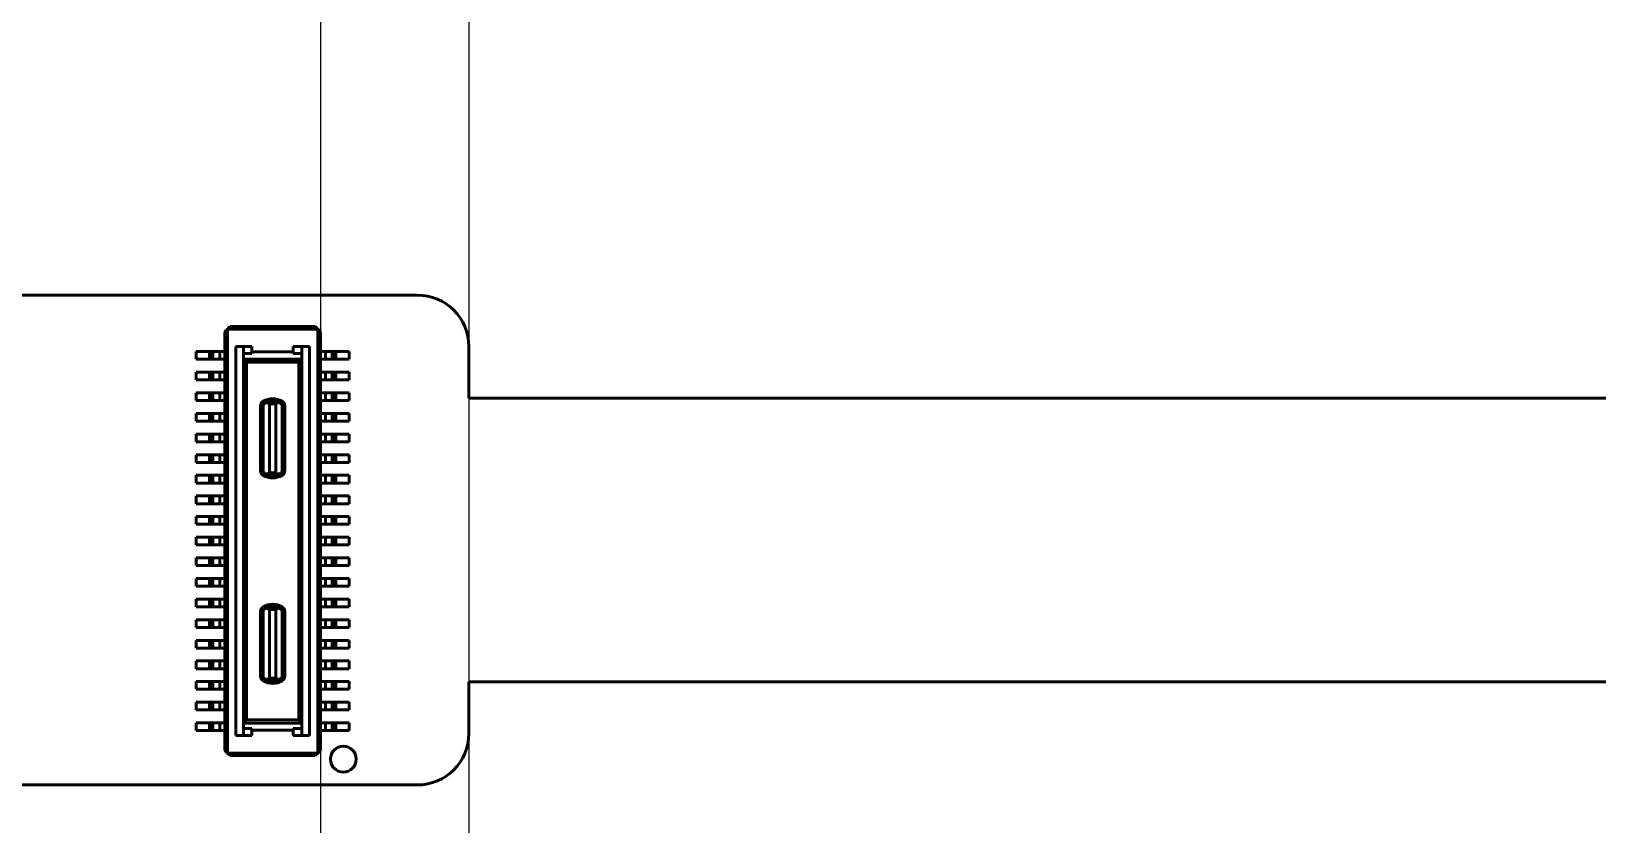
# Model space of a CAD drawing. Header units: millimetres. Extents: x 15 to 205, y 5 to 292.
# Drawn here: x 72.6 to 102.94, y 128.29 to 143.66 of the extents above; entities that cross this region are included whole.
import ezdxf

# ---------------------------------------------------------------- set-up
doc = ezdxf.new("R2010")
doc.units = ezdxf.units.MM
doc.layers.add('Annotations', color=7, linetype='Continuous')
doc.layers.add('Geometries', color=7, linetype='Continuous')
doc.styles.add('Shapr2', font='txt', dxfattribs={"height": 2.3925})
doc.dimstyles.new('ISO-25', dxfattribs={"dimtxt": 2.5, "dimasz": 2.5, "dimexe": 1.25, "dimexo": 0.625, "dimtad": 1, "dimtxsty": 'Standard', "dimcen": 2.5, "dimadec": 0, "dimazin": 0, "dimtfac": 1, "dimtmove": 0, "dimatfit": 3, "dimfxl": 1, "dimarcsym": 0})

# ---------------------------------------------------------------- blocks, each defined once
blk = doc.blocks.new('*D10')
at = {"layer": 'Annotations', "color": 0, "linetype": 'Continuous', "lineweight": 15}
for p, q in [((78.2, 156.026), (78.2, 116.949)), ((81.079, 155.921), (81.079, 116.949)), ((75.7, 118.199), (73.2, 118.199)), ((78.2, 118.199), (81.079, 118.199)), ((83.579, 118.199), (86.079, 118.199))]:
    blk.add_line(p, q, dxfattribs=at)
at = {"layer": 'Annotations', "color": 0}
for points in [[(75.7, 117.782), (75.7, 118.615), (78.2, 118.199)], [(83.579, 118.615), (83.579, 117.782), (81.079, 118.199)]]:
    blk.add_solid(points, dxfattribs=at)
at = {"layer": 'Defpoints', "color": 0}
for p in [(78.2, 156.651), (81.079, 156.546), (81.079, 118.199)]:
    blk.add_point(p, dxfattribs=at)
at = {"layer": 'Annotations', "color": 0, "lineweight": 15, "insert": (78.833, 120.323), "char_height": 2.3925, "attachment_point": 5, "style": 'Shapr2'}
blk.add_mtext('2,88', dxfattribs=at)

msp = doc.modelspace()

# ---------------------------------------------------------------- linework, layer by layer
at = {"layer": 'Geometries', "linetype": 'Continuous', "lineweight": 40}
for p, q in [((63.079, 138.546), (80.079, 138.546)), ((76.35, 137.836), (76.4, 137.886)), ((76.35, 137.451), (76.35, 137.836)), ((76.45, 137.936), (76.4, 137.886)), ((76.4, 137.886), (76.4, 129.666)), ((76.4, 137.886), (78.15, 137.886)), ((78.1, 137.936), (76.45, 137.936)), ((78.1, 137.936), (78.15, 137.886)), ((78.15, 137.886), (78.15, 129.666)), ((78.15, 137.886), (78.2, 137.836)), ((78.2, 137.451), (78.2, 137.836)), ((75.79, 137.301), (75.79, 137.451)), ((75.79, 137.451), (76.05, 137.451)), ((76.05, 137.451), (76.05, 137.301)), ((76.05, 137.451), (76.094, 137.451)), ((76.094, 137.451), (76.117, 137.451)), ((76.094, 137.451), (76.094, 137.301)), ((76.25, 137.451), (76.117, 137.451)), ((76.117, 137.451), (76.117, 137.301)), ((76.25, 137.451), (76.35, 137.451)), ((76.25, 137.451), (76.25, 137.301)), ((76.35, 137.301), (76.35, 137.451)), ((76.56, 137.546), (76.71, 137.546)), ((76.56, 137.546), (76.56, 130.006)), ((76.71, 137.546), (76.71, 137.411)), ((76.71, 137.546), (76.875, 137.546)), ((76.875, 137.446), (76.875, 137.546)), ((76.875, 137.446), (76.875, 137.411)), ((76.875, 137.446), (77.675, 137.446)), ((77.675, 137.546), (77.675, 137.446)), ((77.675, 137.546), (77.84, 137.546)), ((77.675, 137.411), (77.675, 137.446)), ((77.84, 137.546), (77.84, 137.411)), ((77.84, 137.546), (77.99, 137.546)), ((77.99, 130.006), (77.99, 137.546)), ((78.3, 137.451), (78.2, 137.451)), ((78.2, 137.301), (78.2, 137.451)), ((78.3, 137.451), (78.3, 137.301)), ((78.3, 137.451), (78.432, 137.451)), ((78.432, 137.451), (78.432, 137.301)), ((78.456, 137.451), (78.432, 137.451)), ((78.5, 137.451), (78.456, 137.451)), ((78.456, 137.451), (78.456, 137.301)), ((78.76, 137.451), (78.5, 137.451)), ((78.5, 137.451), (78.5, 137.301)), ((78.76, 137.301), (78.76, 137.451)), ((81.079, 136.546), (81.079, 137.546)), ((76.05, 137.301), (75.79, 137.301)), ((76.05, 137.301), (76.094, 137.301)), ((76.117, 137.301), (76.094, 137.301)), ((76.25, 137.301), (76.117, 137.301)), ((76.35, 137.301), (76.25, 137.301)), ((76.35, 137.051), (76.35, 137.301)), ((76.875, 137.411), (76.71, 137.411)), ((76.71, 137.411), (76.71, 137.307)), ((76.71, 137.307), (76.71, 130.246)), ((76.77, 137.246), (76.711, 137.305)), ((76.711, 137.305), (77.839, 137.305)), ((76.77, 137.246), (76.77, 130.307)), ((76.77, 137.246), (77.78, 137.246)), ((77.84, 137.411), (77.675, 137.411)), ((77.78, 137.246), (77.839, 137.305)), ((77.78, 137.246), (77.78, 130.307)), ((77.84, 137.411), (77.84, 137.307)), ((77.84, 137.307), (77.84, 130.246)), ((78.2, 137.301), (78.3, 137.301)), ((78.2, 137.051), (78.2, 137.301)), ((78.3, 137.301), (78.432, 137.301)), ((78.432, 137.301), (78.456, 137.301)), ((78.5, 137.301), (78.456, 137.301)), ((78.5, 137.301), (78.76, 137.301)), ((75.79, 137.051), (76.05, 137.051)), ((75.79, 136.901), (75.79, 137.051)), ((76.05, 136.901), (75.79, 136.901)), ((76.05, 137.051), (76.05, 136.901)), ((76.05, 137.051), (76.094, 137.051)), ((76.05, 136.901), (76.094, 136.901)), ((76.094, 137.051), (76.094, 136.901)), ((76.094, 137.051), (76.117, 137.051)), ((76.117, 136.901), (76.094, 136.901)), ((76.117, 137.051), (76.117, 136.901)), ((76.25, 137.051), (76.117, 137.051)), ((76.25, 136.901), (76.117, 136.901)), ((76.25, 137.051), (76.35, 137.051)), ((76.25, 137.051), (76.25, 136.901)), ((76.35, 136.901), (76.25, 136.901)), ((76.35, 136.901), (76.35, 137.051)), ((76.35, 136.651), (76.35, 136.901)), ((78.2, 136.901), (78.2, 137.051)), ((78.3, 137.051), (78.2, 137.051)), ((78.2, 136.901), (78.3, 136.901)), ((78.2, 136.651), (78.2, 136.901)), ((78.3, 137.051), (78.432, 137.051)), ((78.3, 137.051), (78.3, 136.901)), ((78.3, 136.901), (78.432, 136.901)), ((78.456, 137.051), (78.432, 137.051)), ((78.432, 137.051), (78.432, 136.901)), ((78.432, 136.901), (78.456, 136.901)), ((78.5, 137.051), (78.456, 137.051)), ((78.456, 137.051), (78.456, 136.901)), ((78.5, 136.901), (78.456, 136.901)), ((78.76, 137.051), (78.5, 137.051)), ((78.5, 137.051), (78.5, 136.901)), ((78.5, 136.901), (78.76, 136.901)), ((78.76, 136.901), (78.76, 137.051)), ((75.79, 136.501), (75.79, 136.651)), ((75.79, 136.651), (76.05, 136.651)), ((76.05, 136.651), (76.094, 136.651)), ((76.05, 136.651), (76.05, 136.501)), ((76.094, 136.651), (76.117, 136.651)), ((76.094, 136.651), (76.094, 136.501)), ((76.25, 136.651), (76.117, 136.651)), ((76.117, 136.651), (76.117, 136.501)), ((76.25, 136.651), (76.25, 136.501)), ((76.25, 136.651), (76.35, 136.651)), ((76.35, 136.501), (76.35, 136.651)), ((78.3, 136.651), (78.2, 136.651)), ((78.2, 136.501), (78.2, 136.651)), ((78.3, 136.651), (78.3, 136.501)), ((78.3, 136.651), (78.432, 136.651)), ((78.456, 136.651), (78.432, 136.651)), ((78.432, 136.651), (78.432, 136.501)), ((78.5, 136.651), (78.456, 136.651)), ((78.456, 136.651), (78.456, 136.501)), ((78.76, 136.651), (78.5, 136.651)), ((78.5, 136.651), (78.5, 136.501)), ((78.76, 136.501), (78.76, 136.651)), ((121.579, 136.546), (81.079, 136.546)), ((76.05, 136.501), (75.79, 136.501)), ((75.79, 136.251), (76.05, 136.251)), ((75.79, 136.101), (75.79, 136.251)), ((76.05, 136.501), (76.094, 136.501)), ((76.05, 136.251), (76.05, 136.101)), ((76.05, 136.251), (76.094, 136.251)), ((76.117, 136.501), (76.094, 136.501)), ((76.094, 136.251), (76.117, 136.251)), ((76.094, 136.251), (76.094, 136.101)), ((76.25, 136.501), (76.117, 136.501)), ((76.25, 136.251), (76.117, 136.251)), ((76.117, 136.251), (76.117, 136.101)), ((76.35, 136.501), (76.25, 136.501)), ((76.25, 136.251), (76.25, 136.101)), ((76.25, 136.251), (76.35, 136.251)), ((76.35, 136.251), (76.35, 136.501)), ((76.35, 136.101), (76.35, 136.251)), ((77.09, 136.4), (77.04, 136.4)), ((77.04, 135.137), (77.04, 136.4)), ((77.115, 136.443), (77.09, 136.487)), ((77.09, 135.137), (77.09, 136.4)), ((77.215, 136.429), (77.215, 135.108)), ((77.335, 136.429), (77.335, 135.108)), ((77.435, 136.443), (77.46, 136.487)), ((77.51, 136.4), (77.46, 136.4)), ((77.46, 135.137), (77.46, 136.4)), ((77.51, 136.4), (77.51, 135.137)), ((78.2, 136.501), (78.3, 136.501)), ((78.2, 136.251), (78.2, 136.501)), ((78.3, 136.251), (78.2, 136.251)), ((78.2, 136.101), (78.2, 136.251)), ((78.3, 136.501), (78.432, 136.501)), ((78.3, 136.251), (78.3, 136.101)), ((78.3, 136.251), (78.432, 136.251)), ((78.432, 136.501), (78.456, 136.501)), ((78.432, 136.251), (78.432, 136.101)), ((78.456, 136.251), (78.432, 136.251)), ((78.5, 136.501), (78.456, 136.501)), ((78.5, 136.251), (78.456, 136.251)), ((78.456, 136.251), (78.456, 136.101)), ((78.5, 136.501), (78.76, 136.501)), ((78.76, 136.251), (78.5, 136.251)), ((78.5, 136.251), (78.5, 136.101)), ((78.76, 136.101), (78.76, 136.251)), ((76.05, 136.101), (75.79, 136.101)), ((76.05, 136.101), (76.094, 136.101)), ((76.117, 136.101), (76.094, 136.101)), ((76.25, 136.101), (76.117, 136.101)), ((76.35, 136.101), (76.25, 136.101)), ((76.35, 135.851), (76.35, 136.101)), ((78.2, 135.851), (78.2, 136.101)), ((78.2, 136.101), (78.3, 136.101)), ((78.3, 136.101), (78.432, 136.101)), ((78.432, 136.101), (78.456, 136.101)), ((78.5, 136.101), (78.456, 136.101)), ((78.5, 136.101), (78.76, 136.101)), ((75.79, 135.851), (76.05, 135.851)), ((75.79, 135.701), (75.79, 135.851)), ((76.05, 135.701), (75.79, 135.701)), ((76.05, 135.851), (76.094, 135.851)), ((76.05, 135.851), (76.05, 135.701)), ((76.05, 135.701), (76.094, 135.701)), ((76.094, 135.851), (76.117, 135.851)), ((76.094, 135.851), (76.094, 135.701)), ((76.117, 135.701), (76.094, 135.701)), ((76.25, 135.851), (76.117, 135.851)), ((76.117, 135.851), (76.117, 135.701)), ((76.25, 135.701), (76.117, 135.701)), ((76.25, 135.851), (76.35, 135.851)), ((76.25, 135.851), (76.25, 135.701)), ((76.35, 135.701), (76.25, 135.701)), ((76.35, 135.701), (76.35, 135.851)), ((76.35, 135.451), (76.35, 135.701)), ((78.3, 135.851), (78.2, 135.851)), ((78.2, 135.701), (78.2, 135.851)), ((78.2, 135.701), (78.3, 135.701)), ((78.2, 135.451), (78.2, 135.701)), ((78.3, 135.851), (78.3, 135.701)), ((78.3, 135.851), (78.432, 135.851)), ((78.3, 135.701), (78.432, 135.701)), ((78.456, 135.851), (78.432, 135.851)), ((78.432, 135.851), (78.432, 135.701)), ((78.432, 135.701), (78.456, 135.701)), ((78.456, 135.851), (78.456, 135.701)), ((78.5, 135.851), (78.456, 135.851)), ((78.5, 135.701), (78.456, 135.701)), ((78.5, 135.851), (78.5, 135.701)), ((78.76, 135.851), (78.5, 135.851)), ((78.5, 135.701), (78.76, 135.701)), ((78.76, 135.701), (78.76, 135.851)), ((75.79, 135.451), (76.05, 135.451)), ((75.79, 135.301), (75.79, 135.451)), ((76.05, 135.451), (76.094, 135.451)), ((76.05, 135.451), (76.05, 135.301)), ((76.094, 135.451), (76.094, 135.301)), ((76.094, 135.451), (76.117, 135.451)), ((76.25, 135.451), (76.117, 135.451)), ((76.117, 135.451), (76.117, 135.301)), ((76.25, 135.451), (76.25, 135.301)), ((76.25, 135.451), (76.35, 135.451)), ((76.35, 135.301), (76.35, 135.451)), ((78.3, 135.451), (78.2, 135.451)), ((78.2, 135.301), (78.2, 135.451)), ((78.3, 135.451), (78.3, 135.301)), ((78.3, 135.451), (78.432, 135.451)), ((78.456, 135.451), (78.432, 135.451)), ((78.432, 135.451), (78.432, 135.301)), ((78.456, 135.451), (78.456, 135.301)), ((78.5, 135.451), (78.456, 135.451)), ((78.76, 135.451), (78.5, 135.451)), ((78.5, 135.451), (78.5, 135.301)), ((78.76, 135.301), (78.76, 135.451)), ((76.05, 135.301), (75.79, 135.301)), ((75.79, 134.901), (75.79, 135.051)), ((75.79, 135.051), (76.05, 135.051)), ((76.05, 135.301), (76.094, 135.301)), ((76.05, 135.051), (76.094, 135.051)), ((76.05, 135.051), (76.05, 134.901)), ((76.117, 135.301), (76.094, 135.301)), ((76.094, 135.051), (76.117, 135.051)), ((76.094, 135.051), (76.094, 134.901)), ((76.25, 135.301), (76.117, 135.301)), ((76.25, 135.051), (76.117, 135.051)), ((76.117, 135.051), (76.117, 134.901)), ((76.35, 135.301), (76.25, 135.301)), ((76.25, 135.051), (76.35, 135.051)), ((76.25, 135.051), (76.25, 134.901)), ((76.35, 135.051), (76.35, 135.301)), ((76.35, 134.901), (76.35, 135.051)), ((77.04, 135.137), (77.09, 135.137)), ((77.09, 135.051), (77.115, 135.094)), ((77.435, 135.094), (77.46, 135.051)), ((77.46, 135.137), (77.51, 135.137)), ((78.2, 135.051), (78.2, 135.301)), ((78.2, 135.301), (78.3, 135.301)), ((78.3, 135.051), (78.2, 135.051)), ((78.2, 134.901), (78.2, 135.051)), ((78.3, 135.301), (78.432, 135.301)), ((78.3, 135.051), (78.432, 135.051)), ((78.3, 135.051), (78.3, 134.901)), ((78.432, 135.301), (78.456, 135.301)), ((78.456, 135.051), (78.432, 135.051)), ((78.432, 135.051), (78.432, 134.901)), ((78.5, 135.301), (78.456, 135.301)), ((78.5, 135.051), (78.456, 135.051)), ((78.456, 135.051), (78.456, 134.901)), ((78.5, 135.301), (78.76, 135.301)), ((78.76, 135.051), (78.5, 135.051)), ((78.5, 135.051), (78.5, 134.901)), ((78.76, 134.901), (78.76, 135.051)), ((76.05, 134.901), (75.79, 134.901)), ((76.05, 134.901), (76.094, 134.901)), ((76.117, 134.901), (76.094, 134.901)), ((76.25, 134.901), (76.117, 134.901)), ((76.35, 134.901), (76.25, 134.901)), ((76.35, 134.651), (76.35, 134.901)), ((78.2, 134.651), (78.2, 134.901)), ((78.2, 134.901), (78.3, 134.901)), ((78.3, 134.901), (78.432, 134.901)), ((78.432, 134.901), (78.456, 134.901)), ((78.5, 134.901), (78.456, 134.901)), ((78.5, 134.901), (78.76, 134.901)), ((75.79, 134.651), (76.05, 134.651)), ((75.79, 134.501), (75.79, 134.651)), ((76.05, 134.501), (75.79, 134.501)), ((76.05, 134.651), (76.094, 134.651)), ((76.05, 134.651), (76.05, 134.501)), ((76.05, 134.501), (76.094, 134.501)), ((76.094, 134.651), (76.117, 134.651)), ((76.094, 134.651), (76.094, 134.501)), ((76.117, 134.501), (76.094, 134.501)), ((76.25, 134.651), (76.117, 134.651)), ((76.117, 134.651), (76.117, 134.501)), ((76.25, 134.501), (76.117, 134.501)), ((76.25, 134.651), (76.25, 134.501)), ((76.25, 134.651), (76.35, 134.651)), ((76.35, 134.501), (76.25, 134.501)), ((76.35, 134.501), (76.35, 134.651)), ((76.35, 134.251), (76.35, 134.501)), ((78.3, 134.651), (78.2, 134.651)), ((78.2, 134.501), (78.2, 134.651)), ((78.2, 134.501), (78.3, 134.501)), ((78.2, 134.251), (78.2, 134.501)), ((78.3, 134.651), (78.432, 134.651)), ((78.3, 134.651), (78.3, 134.501)), ((78.3, 134.501), (78.432, 134.501)), ((78.456, 134.651), (78.432, 134.651)), ((78.432, 134.651), (78.432, 134.501)), ((78.432, 134.501), (78.456, 134.501)), ((78.5, 134.651), (78.456, 134.651)), ((78.456, 134.651), (78.456, 134.501)), ((78.5, 134.501), (78.456, 134.501)), ((78.76, 134.651), (78.5, 134.651)), ((78.5, 134.651), (78.5, 134.501)), ((78.5, 134.501), (78.76, 134.501)), ((78.76, 134.501), (78.76, 134.651)), ((75.79, 134.251), (76.05, 134.251)), ((75.79, 134.101), (75.79, 134.251)), ((76.05, 134.251), (76.094, 134.251)), ((76.05, 134.251), (76.05, 134.101)), ((76.094, 134.251), (76.117, 134.251)), ((76.094, 134.251), (76.094, 134.101)), ((76.25, 134.251), (76.117, 134.251)), ((76.117, 134.251), (76.117, 134.101)), ((76.25, 134.251), (76.25, 134.101)), ((76.25, 134.251), (76.35, 134.251)), ((76.35, 134.101), (76.35, 134.251)), ((78.3, 134.251), (78.2, 134.251)), ((78.2, 134.101), (78.2, 134.251)), ((78.3, 134.251), (78.432, 134.251)), ((78.3, 134.251), (78.3, 134.101)), ((78.456, 134.251), (78.432, 134.251)), ((78.432, 134.251), (78.432, 134.101)), ((78.5, 134.251), (78.456, 134.251)), ((78.456, 134.251), (78.456, 134.101)), ((78.76, 134.251), (78.5, 134.251)), ((78.5, 134.251), (78.5, 134.101)), ((78.76, 134.101), (78.76, 134.251)), ((76.05, 134.101), (75.79, 134.101)), ((75.79, 133.851), (76.05, 133.851)), ((75.79, 133.701), (75.79, 133.851)), ((76.05, 134.101), (76.094, 134.101)), ((76.05, 133.851), (76.094, 133.851)), ((76.05, 133.851), (76.05, 133.701)), ((76.117, 134.101), (76.094, 134.101)), ((76.094, 133.851), (76.117, 133.851)), ((76.094, 133.851), (76.094, 133.701)), ((76.25, 134.101), (76.117, 134.101)), ((76.25, 133.851), (76.117, 133.851)), ((76.117, 133.851), (76.117, 133.701)), ((76.35, 134.101), (76.25, 134.101)), ((76.25, 133.851), (76.25, 133.701)), ((76.25, 133.851), (76.35, 133.851)), ((76.35, 133.851), (76.35, 134.101)), ((76.35, 133.701), (76.35, 133.851)), ((78.2, 134.101), (78.3, 134.101)), ((78.2, 133.851), (78.2, 134.101)), ((78.3, 133.851), (78.2, 133.851)), ((78.2, 133.701), (78.2, 133.851)), ((78.3, 134.101), (78.432, 134.101)), ((78.3, 133.851), (78.3, 133.701)), ((78.3, 133.851), (78.432, 133.851)), ((78.432, 134.101), (78.456, 134.101)), ((78.432, 133.851), (78.432, 133.701)), ((78.456, 133.851), (78.432, 133.851)), ((78.5, 134.101), (78.456, 134.101)), ((78.456, 133.851), (78.456, 133.701)), ((78.5, 133.851), (78.456, 133.851)), ((78.5, 134.101), (78.76, 134.101)), ((78.76, 133.851), (78.5, 133.851)), ((78.5, 133.851), (78.5, 133.701)), ((78.76, 133.701), (78.76, 133.851)), ((76.05, 133.701), (75.79, 133.701)), ((76.05, 133.701), (76.094, 133.701)), ((76.117, 133.701), (76.094, 133.701)), ((76.25, 133.701), (76.117, 133.701)), ((76.35, 133.701), (76.25, 133.701)), ((76.35, 133.451), (76.35, 133.701)), ((78.2, 133.701), (78.3, 133.701)), ((78.2, 133.451), (78.2, 133.701)), ((78.3, 133.701), (78.432, 133.701)), ((78.432, 133.701), (78.456, 133.701)), ((78.5, 133.701), (78.456, 133.701)), ((78.5, 133.701), (78.76, 133.701)), ((75.79, 133.451), (76.05, 133.451)), ((75.79, 133.301), (75.79, 133.451)), ((76.05, 133.301), (75.79, 133.301)), ((76.05, 133.451), (76.094, 133.451)), ((76.05, 133.451), (76.05, 133.301)), ((76.05, 133.301), (76.094, 133.301)), ((76.094, 133.451), (76.117, 133.451)), ((76.094, 133.451), (76.094, 133.301)), ((76.117, 133.301), (76.094, 133.301)), ((76.25, 133.451), (76.117, 133.451)), ((76.117, 133.451), (76.117, 133.301)), ((76.25, 133.301), (76.117, 133.301)), ((76.25, 133.451), (76.35, 133.451)), ((76.25, 133.451), (76.25, 133.301)), ((76.35, 133.301), (76.25, 133.301)), ((76.35, 133.301), (76.35, 133.451)), ((76.35, 133.051), (76.35, 133.301)), ((78.3, 133.451), (78.2, 133.451)), ((78.2, 133.301), (78.2, 133.451)), ((78.2, 133.051), (78.2, 133.301)), ((78.2, 133.301), (78.3, 133.301)), ((78.3, 133.451), (78.3, 133.301)), ((78.3, 133.451), (78.432, 133.451)), ((78.3, 133.301), (78.432, 133.301)), ((78.456, 133.451), (78.432, 133.451)), ((78.432, 133.451), (78.432, 133.301)), ((78.432, 133.301), (78.456, 133.301)), ((78.456, 133.451), (78.456, 133.301)), ((78.5, 133.451), (78.456, 133.451)), ((78.5, 133.301), (78.456, 133.301)), ((78.5, 133.451), (78.5, 133.301)), ((78.76, 133.451), (78.5, 133.451)), ((78.5, 133.301), (78.76, 133.301)), ((78.76, 133.301), (78.76, 133.451)), ((75.79, 133.051), (76.05, 133.051)), ((75.79, 132.901), (75.79, 133.051)), ((76.05, 132.901), (75.79, 132.901)), ((76.05, 133.051), (76.094, 133.051)), ((76.05, 133.051), (76.05, 132.901)), ((76.05, 132.901), (76.094, 132.901)), ((76.094, 133.051), (76.094, 132.901)), ((76.094, 133.051), (76.117, 133.051)), ((76.117, 132.901), (76.094, 132.901)), ((76.25, 133.051), (76.117, 133.051)), ((76.117, 133.051), (76.117, 132.901)), ((76.25, 132.901), (76.117, 132.901)), ((76.25, 133.051), (76.35, 133.051)), ((76.25, 133.051), (76.25, 132.901)), ((76.35, 132.901), (76.25, 132.901)), ((76.35, 132.901), (76.35, 133.051)), ((76.35, 132.651), (76.35, 132.901)), ((78.3, 133.051), (78.2, 133.051)), ((78.2, 132.901), (78.2, 133.051)), ((78.2, 132.651), (78.2, 132.901)), ((78.2, 132.901), (78.3, 132.901)), ((78.3, 133.051), (78.432, 133.051)), ((78.3, 133.051), (78.3, 132.901)), ((78.3, 132.901), (78.432, 132.901)), ((78.432, 133.051), (78.432, 132.901)), ((78.456, 133.051), (78.432, 133.051)), ((78.432, 132.901), (78.456, 132.901)), ((78.456, 133.051), (78.456, 132.901)), ((78.5, 133.051), (78.456, 133.051)), ((78.5, 132.901), (78.456, 132.901)), ((78.5, 133.051), (78.5, 132.901)), ((78.76, 133.051), (78.5, 133.051)), ((78.5, 132.901), (78.76, 132.901)), ((78.76, 132.901), (78.76, 133.051)), ((75.79, 132.651), (76.05, 132.651)), ((75.79, 132.501), (75.79, 132.651)), ((76.05, 132.651), (76.05, 132.501)), ((76.05, 132.651), (76.094, 132.651)), ((76.094, 132.651), (76.117, 132.651)), ((76.094, 132.651), (76.094, 132.501)), ((76.25, 132.651), (76.117, 132.651)), ((76.117, 132.651), (76.117, 132.501)), ((76.25, 132.651), (76.35, 132.651)), ((76.25, 132.651), (76.25, 132.501)), ((76.35, 132.501), (76.35, 132.651)), ((78.3, 132.651), (78.2, 132.651)), ((78.2, 132.501), (78.2, 132.651)), ((78.3, 132.651), (78.432, 132.651)), ((78.3, 132.651), (78.3, 132.501)), ((78.456, 132.651), (78.432, 132.651)), ((78.432, 132.651), (78.432, 132.501)), ((78.5, 132.651), (78.456, 132.651)), ((78.456, 132.651), (78.456, 132.501)), ((78.76, 132.651), (78.5, 132.651)), ((78.5, 132.651), (78.5, 132.501)), ((78.76, 132.501), (78.76, 132.651)), ((76.05, 132.501), (75.79, 132.501)), ((76.05, 132.501), (76.094, 132.501)), ((76.117, 132.501), (76.094, 132.501)), ((76.25, 132.501), (76.117, 132.501)), ((76.35, 132.501), (76.25, 132.501)), ((76.35, 132.251), (76.35, 132.501)), ((77.09, 132.415), (77.04, 132.415)), ((77.04, 132.415), (77.04, 131.152)), ((77.115, 132.458), (77.09, 132.502)), ((77.09, 131.152), (77.09, 132.415)), ((77.215, 132.444), (77.215, 131.123)), ((77.335, 132.444), (77.335, 131.123)), ((77.46, 132.502), (77.435, 132.458)), ((77.51, 132.415), (77.46, 132.415)), ((77.46, 131.152), (77.46, 132.415)), ((77.51, 131.152), (77.51, 132.415)), ((78.2, 132.251), (78.2, 132.501)), ((78.2, 132.501), (78.3, 132.501)), ((78.3, 132.501), (78.432, 132.501)), ((78.432, 132.501), (78.456, 132.501)), ((78.5, 132.501), (78.456, 132.501)), ((78.5, 132.501), (78.76, 132.501)), ((75.79, 132.101), (75.79, 132.251)), ((75.79, 132.251), (76.05, 132.251)), ((76.05, 132.101), (75.79, 132.101)), ((76.05, 132.251), (76.094, 132.251)), ((76.05, 132.251), (76.05, 132.101)), ((76.05, 132.101), (76.094, 132.101)), ((76.094, 132.251), (76.094, 132.101)), ((76.094, 132.251), (76.117, 132.251)), ((76.117, 132.101), (76.094, 132.101)), ((76.25, 132.251), (76.117, 132.251)), ((76.117, 132.251), (76.117, 132.101)), ((76.25, 132.101), (76.117, 132.101)), ((76.25, 132.251), (76.35, 132.251)), ((76.25, 132.251), (76.25, 132.101)), ((76.35, 132.101), (76.25, 132.101)), ((76.35, 132.101), (76.35, 132.251)), ((76.35, 131.851), (76.35, 132.101)), ((78.3, 132.251), (78.2, 132.251)), ((78.2, 132.101), (78.2, 132.251)), ((78.2, 132.101), (78.3, 132.101)), ((78.2, 131.851), (78.2, 132.101)), ((78.3, 132.251), (78.432, 132.251)), ((78.3, 132.251), (78.3, 132.101)), ((78.3, 132.101), (78.432, 132.101)), ((78.456, 132.251), (78.432, 132.251)), ((78.432, 132.251), (78.432, 132.101)), ((78.432, 132.101), (78.456, 132.101)), ((78.5, 132.251), (78.456, 132.251)), ((78.456, 132.251), (78.456, 132.101)), ((78.5, 132.101), (78.456, 132.101)), ((78.5, 132.251), (78.5, 132.101)), ((78.76, 132.251), (78.5, 132.251)), ((78.5, 132.101), (78.76, 132.101)), ((78.76, 132.101), (78.76, 132.251)), ((75.79, 131.851), (76.05, 131.851)), ((75.79, 131.701), (75.79, 131.851)), ((76.05, 131.701), (75.79, 131.701)), ((76.05, 131.851), (76.094, 131.851)), ((76.05, 131.851), (76.05, 131.701)), ((76.05, 131.701), (76.094, 131.701)), ((76.094, 131.851), (76.094, 131.701)), ((76.094, 131.851), (76.117, 131.851)), ((76.117, 131.701), (76.094, 131.701)), ((76.117, 131.851), (76.117, 131.701)), ((76.25, 131.851), (76.117, 131.851)), ((76.25, 131.701), (76.117, 131.701)), ((76.25, 131.851), (76.35, 131.851)), ((76.25, 131.851), (76.25, 131.701)), ((76.35, 131.701), (76.25, 131.701)), ((76.35, 131.701), (76.35, 131.851)), ((76.35, 131.451), (76.35, 131.701)), ((78.3, 131.851), (78.2, 131.851)), ((78.2, 131.701), (78.2, 131.851)), ((78.2, 131.701), (78.3, 131.701)), ((78.2, 131.451), (78.2, 131.701)), ((78.3, 131.851), (78.432, 131.851)), ((78.3, 131.851), (78.3, 131.701)), ((78.3, 131.701), (78.432, 131.701)), ((78.456, 131.851), (78.432, 131.851)), ((78.432, 131.851), (78.432, 131.701)), ((78.432, 131.701), (78.456, 131.701)), ((78.5, 131.851), (78.456, 131.851)), ((78.456, 131.851), (78.456, 131.701)), ((78.5, 131.701), (78.456, 131.701)), ((78.76, 131.851), (78.5, 131.851)), ((78.5, 131.851), (78.5, 131.701)), ((78.5, 131.701), (78.76, 131.701)), ((78.76, 131.701), (78.76, 131.851)), ((75.79, 131.301), (75.79, 131.451)), ((75.79, 131.451), (76.05, 131.451)), ((76.05, 131.451), (76.094, 131.451)), ((76.05, 131.451), (76.05, 131.301)), ((76.094, 131.451), (76.117, 131.451)), ((76.094, 131.451), (76.094, 131.301)), ((76.25, 131.451), (76.117, 131.451)), ((76.117, 131.451), (76.117, 131.301)), ((76.25, 131.451), (76.25, 131.301)), ((76.25, 131.451), (76.35, 131.451)), ((76.35, 131.301), (76.35, 131.451)), ((78.2, 131.301), (78.2, 131.451)), ((78.3, 131.451), (78.2, 131.451)), ((78.3, 131.451), (78.432, 131.451)), ((78.3, 131.451), (78.3, 131.301)), ((78.456, 131.451), (78.432, 131.451)), ((78.432, 131.451), (78.432, 131.301)), ((78.5, 131.451), (78.456, 131.451)), ((78.456, 131.451), (78.456, 131.301)), ((78.76, 131.451), (78.5, 131.451)), ((78.5, 131.451), (78.5, 131.301)), ((78.76, 131.301), (78.76, 131.451)), ((76.05, 131.301), (75.79, 131.301)), ((76.05, 131.301), (76.094, 131.301)), ((76.117, 131.301), (76.094, 131.301)), ((76.25, 131.301), (76.117, 131.301)), ((76.35, 131.301), (76.25, 131.301)), ((76.35, 131.051), (76.35, 131.301)), ((77.04, 131.152), (77.09, 131.152)), ((77.09, 131.066), (77.115, 131.109)), ((77.46, 131.066), (77.435, 131.109)), ((77.46, 131.152), (77.51, 131.152)), ((78.2, 131.051), (78.2, 131.301)), ((78.2, 131.301), (78.3, 131.301)), ((78.3, 131.301), (78.432, 131.301)), ((78.432, 131.301), (78.456, 131.301)), ((78.5, 131.301), (78.456, 131.301)), ((78.5, 131.301), (78.76, 131.301)), ((75.79, 131.051), (76.05, 131.051)), ((75.79, 130.901), (75.79, 131.051)), ((76.05, 130.901), (75.79, 130.901)), ((76.05, 131.051), (76.094, 131.051)), ((76.05, 131.051), (76.05, 130.901)), ((76.05, 130.901), (76.094, 130.901)), ((76.094, 131.051), (76.117, 131.051)), ((76.094, 131.051), (76.094, 130.901)), ((76.117, 130.901), (76.094, 130.901)), ((76.25, 131.051), (76.117, 131.051)), ((76.117, 131.051), (76.117, 130.901)), ((76.25, 130.901), (76.117, 130.901)), ((76.25, 131.051), (76.25, 130.901)), ((76.25, 131.051), (76.35, 131.051)), ((76.35, 130.901), (76.25, 130.901)), ((76.35, 130.901), (76.35, 131.051)), ((76.35, 130.651), (76.35, 130.901)), ((78.3, 131.051), (78.2, 131.051)), ((78.2, 130.901), (78.2, 131.051)), ((78.2, 130.651), (78.2, 130.901)), ((78.2, 130.901), (78.3, 130.901)), ((78.3, 131.051), (78.432, 131.051)), ((78.3, 131.051), (78.3, 130.901)), ((78.3, 130.901), (78.432, 130.901)), ((78.432, 131.051), (78.432, 130.901)), ((78.456, 131.051), (78.432, 131.051)), ((78.432, 130.901), (78.456, 130.901)), ((78.5, 131.051), (78.456, 131.051)), ((78.456, 131.051), (78.456, 130.901)), ((78.5, 130.901), (78.456, 130.901)), ((78.76, 131.051), (78.5, 131.051)), ((78.5, 131.051), (78.5, 130.901)), ((78.5, 130.901), (78.76, 130.901)), ((78.76, 130.901), (78.76, 131.051)), ((81.079, 130.046), (81.079, 131.046)), ((81.079, 131.046), (121.579, 131.046)), ((75.79, 130.651), (76.05, 130.651)), ((75.79, 130.501), (75.79, 130.651)), ((76.05, 130.501), (75.79, 130.501)), ((76.05, 130.651), (76.094, 130.651)), ((76.05, 130.651), (76.05, 130.501)), ((76.05, 130.501), (76.094, 130.501)), ((76.094, 130.651), (76.117, 130.651)), ((76.094, 130.651), (76.094, 130.501)), ((76.117, 130.501), (76.094, 130.501)), ((76.25, 130.651), (76.117, 130.651)), ((76.117, 130.651), (76.117, 130.501)), ((76.25, 130.501), (76.117, 130.501)), ((76.25, 130.651), (76.35, 130.651)), ((76.25, 130.651), (76.25, 130.501)), ((76.35, 130.501), (76.25, 130.501)), ((76.35, 130.501), (76.35, 130.651)), ((76.35, 130.251), (76.35, 130.501)), ((78.2, 130.501), (78.2, 130.651)), ((78.3, 130.651), (78.2, 130.651)), ((78.2, 130.501), (78.3, 130.501)), ((78.2, 130.251), (78.2, 130.501)), ((78.3, 130.651), (78.432, 130.651)), ((78.3, 130.651), (78.3, 130.501)), ((78.3, 130.501), (78.432, 130.501)), ((78.432, 130.651), (78.432, 130.501)), ((78.456, 130.651), (78.432, 130.651)), ((78.432, 130.501), (78.456, 130.501)), ((78.5, 130.651), (78.456, 130.651)), ((78.456, 130.651), (78.456, 130.501)), ((78.5, 130.501), (78.456, 130.501)), ((78.76, 130.651), (78.5, 130.651)), ((78.5, 130.651), (78.5, 130.501)), ((78.5, 130.501), (78.76, 130.501)), ((78.76, 130.501), (78.76, 130.651)), ((75.79, 130.101), (75.79, 130.251)), ((75.79, 130.251), (76.05, 130.251)), ((76.05, 130.251), (76.05, 130.101)), ((76.05, 130.251), (76.094, 130.251)), ((76.094, 130.251), (76.117, 130.251)), ((76.094, 130.251), (76.094, 130.101)), ((76.25, 130.251), (76.117, 130.251)), ((76.117, 130.251), (76.117, 130.101)), ((76.25, 130.251), (76.35, 130.251)), ((76.25, 130.251), (76.25, 130.101)), ((76.35, 130.101), (76.35, 130.251)), ((76.71, 130.246), (76.71, 130.141)), ((76.77, 130.307), (76.711, 130.247)), ((77.839, 130.247), (76.711, 130.247)), ((77.78, 130.307), (76.77, 130.307)), ((77.78, 130.307), (77.839, 130.247)), ((77.84, 130.246), (77.84, 130.141)), ((78.2, 130.101), (78.2, 130.251)), ((78.3, 130.251), (78.2, 130.251)), ((78.3, 130.251), (78.432, 130.251)), ((78.3, 130.251), (78.3, 130.101)), ((78.456, 130.251), (78.432, 130.251)), ((78.432, 130.251), (78.432, 130.101)), ((78.5, 130.251), (78.456, 130.251)), ((78.456, 130.251), (78.456, 130.101)), ((78.5, 130.251), (78.5, 130.101)), ((78.76, 130.251), (78.5, 130.251)), ((78.76, 130.101), (78.76, 130.251)), ((76.05, 130.101), (75.79, 130.101)), ((76.05, 130.101), (76.094, 130.101)), ((76.117, 130.101), (76.094, 130.101)), ((76.25, 130.101), (76.117, 130.101)), ((76.35, 130.101), (76.25, 130.101)), ((76.35, 129.716), (76.35, 130.101)), ((76.71, 130.006), (76.56, 130.006)), ((76.875, 130.141), (76.71, 130.141)), ((76.71, 130.141), (76.71, 130.006)), ((76.875, 130.006), (76.71, 130.006)), ((76.875, 130.141), (76.875, 130.106)), ((76.875, 130.106), (76.875, 130.006)), ((77.675, 130.106), (76.875, 130.106)), ((77.675, 130.141), (77.675, 130.106)), ((77.675, 130.141), (77.84, 130.141)), ((77.675, 130.106), (77.675, 130.006)), ((77.675, 130.006), (77.84, 130.006)), ((77.84, 130.141), (77.84, 130.006)), ((77.84, 130.006), (77.99, 130.006)), ((78.2, 130.101), (78.3, 130.101)), ((78.2, 129.716), (78.2, 130.101)), ((78.3, 130.101), (78.432, 130.101)), ((78.432, 130.101), (78.456, 130.101)), ((78.5, 130.101), (78.456, 130.101)), ((78.5, 130.101), (78.76, 130.101)), ((76.4, 129.666), (76.35, 129.716)), ((78.15, 129.666), (76.4, 129.666)), ((76.4, 129.666), (76.45, 129.616)), ((78.1, 129.616), (76.45, 129.616)), ((78.15, 129.666), (78.1, 129.616)), ((78.2, 129.716), (78.15, 129.666)), ((63.079, 129.046), (80.079, 129.046))]:
    msp.add_line(p, q, dxfattribs=at)
at = {"layer": 'Geometries', "linetype": 'Continuous', "lineweight": 40, "flags": 128}
for points in [[(77.165, 136.467), (77.152, 136.462), (77.139, 136.456), (77.127, 136.45), (77.115, 136.443)], [(77.215, 136.429), (77.198, 136.442), (77.182, 136.455), (77.165, 136.467)], [(77.335, 136.429), (77.351, 136.442), (77.368, 136.455), (77.385, 136.467)], [(77.385, 136.467), (77.397, 136.462), (77.41, 136.456), (77.422, 136.45), (77.435, 136.443)], [(77.115, 135.094), (77.127, 135.087), (77.139, 135.081), (77.152, 135.076), (77.165, 135.071)], [(77.215, 135.108), (77.198, 135.095), (77.182, 135.083), (77.165, 135.071)], [(77.335, 135.108), (77.351, 135.095), (77.368, 135.083), (77.385, 135.071)], [(77.435, 135.094), (77.422, 135.087), (77.41, 135.081), (77.397, 135.076), (77.385, 135.071)], [(77.115, 132.458), (77.127, 132.465), (77.139, 132.471), (77.152, 132.477), (77.165, 132.482)], [(77.215, 132.444), (77.198, 132.457), (77.182, 132.47), (77.165, 132.482)], [(77.335, 132.444), (77.351, 132.457), (77.368, 132.47), (77.385, 132.482)], [(77.435, 132.458), (77.422, 132.465), (77.41, 132.471), (77.397, 132.477), (77.385, 132.482)], [(77.165, 131.086), (77.152, 131.091), (77.139, 131.096), (77.127, 131.102), (77.115, 131.109)], [(77.215, 131.123), (77.198, 131.11), (77.182, 131.098), (77.165, 131.086)], [(77.335, 131.123), (77.351, 131.11), (77.368, 131.098), (77.385, 131.086)], [(77.385, 131.086), (77.397, 131.091), (77.41, 131.096), (77.422, 131.102), (77.435, 131.109)]]:
    msp.add_lwpolyline(points, dxfattribs=at)
at = {"layer": 'Geometries', "linetype": 'Continuous', "lineweight": 40}
msp.add_circle((78.645, 129.546), 0.25, dxfattribs=at)
for centre, radius, start, end in [((80.079, 137.546), 1, 0, 90), ((77.275, 136.166), 0.37, 60, 120), ((77.14, 136.4), 0.1, 120, 180), ((77.14, 136.4), 0.05, 120.0005, 179.9995), ((77.275, 136.166), 0.32, 69.8945, 110.1055), ((77.275, 136.166), 0.27, 77.1604, 102.8396), ((77.41, 136.4), 0.05, 0, 60), ((77.41, 136.4), 0.1, 0, 60), ((77.14, 135.137), 0.1, 180, 240), ((77.14, 135.137), 0.05, 180.0005, 239.9995), ((77.275, 135.371), 0.37, 240, 300), ((77.275, 135.371), 0.32, 249.8945, 290.1055), ((77.275, 135.371), 0.27, 257.1604, 282.8396), ((77.41, 135.137), 0.05, 300, 0), ((77.41, 135.137), 0.1, 300, 0), ((77.14, 132.415), 0.1, 120, 180), ((77.275, 132.181), 0.37, 60, 120), ((77.14, 132.415), 0.05, 120, 180), ((77.275, 132.181), 0.32, 69.8945, 110.1055), ((77.275, 132.181), 0.27, 77.1604, 102.8396), ((77.41, 132.415), 0.05, 0.0005, 59.9995), ((77.41, 132.415), 0.1, 0, 60), ((77.14, 131.152), 0.1, 180, 240), ((77.14, 131.152), 0.05, 180, 240), ((77.275, 131.386), 0.32, 249.8945, 290.1055), ((77.275, 131.386), 0.27, 257.1604, 282.8396), ((77.41, 131.152), 0.05, 300.0005, 359.9995), ((77.41, 131.152), 0.1, 300, 0), ((77.275, 131.386), 0.37, 240, 300), ((80.079, 130.046), 1, 270, 0)]:
    msp.add_arc(centre, radius, start, end, dxfattribs=at)
for centre, start_param, end_param in [((76.77, 137.307), 3.141593, 3.314274), ((77.78, 137.307), 6.110504, 6.283185), ((76.77, 130.246), 2.968911, 3.141593), ((77.78, 130.246), 0, 0.172681)]:
    msp.add_ellipse(centre, major_axis=(0.06, 0), ratio=0.174419, start_param=start_param, end_param=end_param, dxfattribs=at)

# ---------------------------------------------------------------- dimensions: what is measured, and where the dimension line sits
at = {"layer": 'Annotations', "linetype": 'Continuous', "lineweight": 15}
dim = msp.add_linear_dim(base=(81.079, 118.199), p1=(78.2, 156.651), p2=(81.079, 156.546), angle=180, dimstyle='ISO-25', override={"dimscale": 1, "dimgap": 0.7, "dimdec": 2, "dimlfac": 1, "dimzin": 8, "dimdsep": 44, "dimtxsty": 'Shapr2', "dimse1": 0, "dimse2": 0, "dimfrac": 2, "dimlwd": 15, "dimlwe": 15}, dxfattribs=at)
dim.commit()
dim.dimension.update_dxf_attribs({"geometry": '*D10', "text_midpoint": (78.833, 118.199), "dimtype": 160})

doc.saveas('drawing.dxf')
